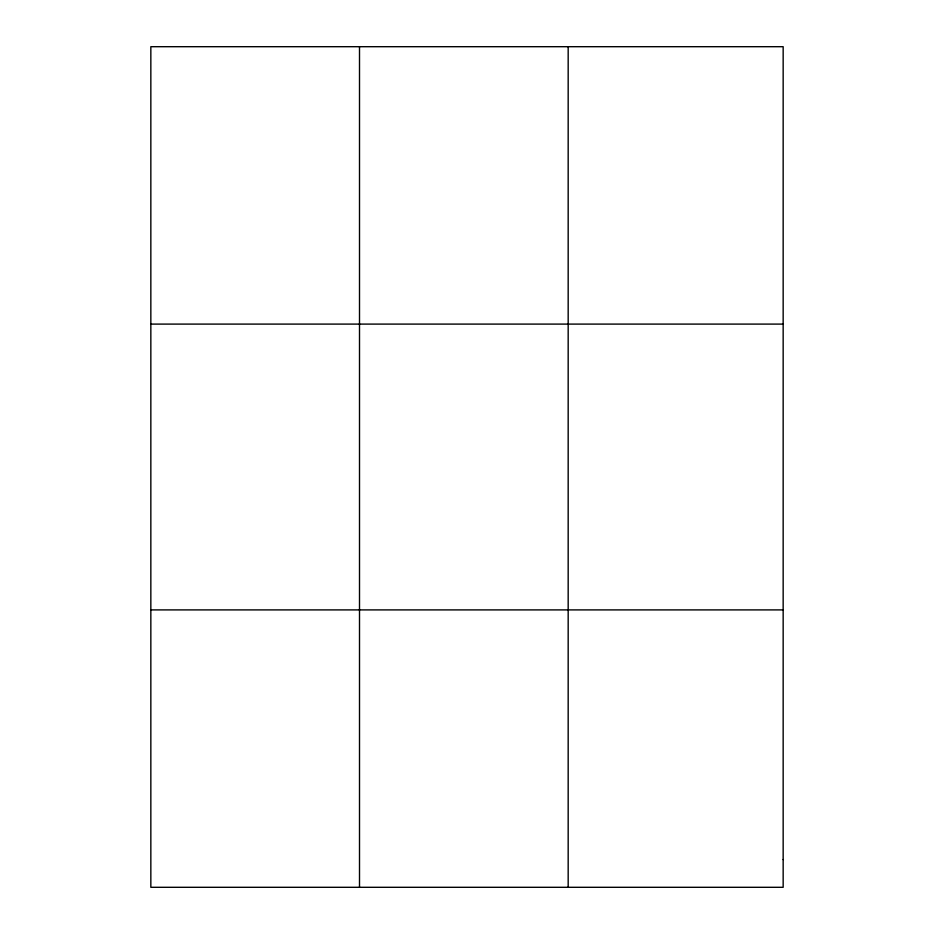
<?xml version="1.0" encoding="UTF-8"?>
<svg xmlns="http://www.w3.org/2000/svg" width="934" height="934" viewBox="0 0 934 934"><rect width="100%" height="100%" fill="white"/><g stroke="black" fill="none" stroke-linecap="round" stroke-linejoin="round"><path stroke-width="1.4" d="M359.508 46.7L359.508 887.3M568.176 46.7L568.176 887.3M150.841 324.098L783.159 324.098M150.841 609.902L783.159 609.902M783.159 859.56L783.159 887.3L150.841 887.3L150.841 46.7L783.159 46.7L783.159 859.56"/></g></svg>
